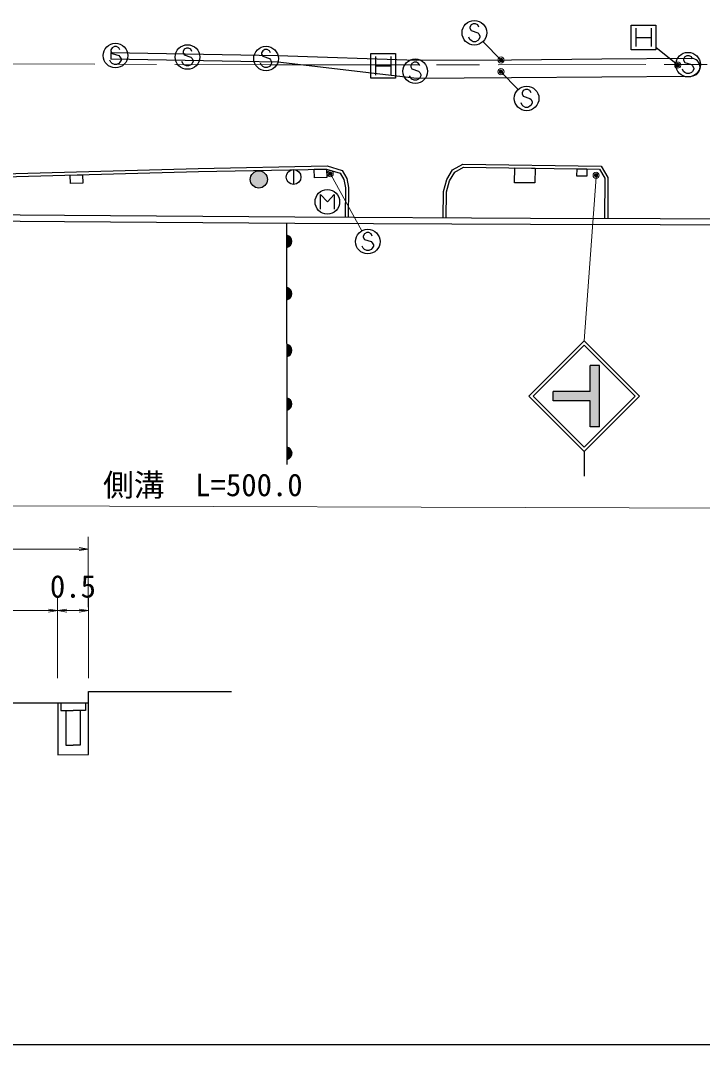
# Model space of a CAD drawing. Units: millimetres at full size, sheet at 1:1000, with parts at other scales. Extents: x 40000 to 680000, y 20000 to 380000.
# Drawn here: x 372553 to 427987, y 205000 to 288201 of the extents above; entities that cross this region are included whole.
import ezdxf
from ezdxf.enums import TextEntityAlignment as Align

# ---------------------------------------------------------------- set-up
doc = ezdxf.new("R2010")
doc.units = ezdxf.units.MM
doc.header["$LTSCALE"] = 1000
doc.header["$PDMODE"] = 32
doc.header["$PDSIZE"] = 500
doc.linetypes.add('CHAIN', pattern=[18.5, 12, -1.5, 3.5, -1.5])
for name, color, linetype, lineweight in [('M-BGD', 7, 'Continuous', 25), ('M-BGD-EXST', 7, 'Continuous', 25), ('M-BMK', 2, 'CHAIN', 13), ('M-STR-HTXT', 7, 'Continuous', 13), ('M-STR-STRC', 7, 'Continuous', 25), ('M-TTL-BAND', 7, 'Continuous', 25)]:
    doc.layers.add(name, color=color, linetype=linetype, lineweight=lineweight)
doc.styles.add('ＭＳ ゴシック', font='')
doc.styles.get('ＭＳ ゴシック').set_extended_font_data('MS Gothic')

# ---------------------------------------------------------------- blocks, each defined once
blk = doc.blocks.new('open_arrow')
at = {"color": 0, "linetype": 'Continuous', "lineweight": -2}
blk.add_lwpolyline([(7.5, 1.25), (0, 0), (7.5, -1.25)], dxfattribs=at)

msp = doc.modelspace()

# ---------------------------------------------------------------- hatches: boundary and pattern name
at = {"layer": 'M-BGD'}
for points in [[(391224, 275285, 1), (392624, 275286, 1)], [(394205, 269761, 0.82183), (394204, 270751)], [(394207, 265511, 0.82183), (394206, 266502)], [(394210, 260898, 0.82183), (394209, 261889)], [(394213, 256544, 0.82183), (394212, 257535)], [(394215, 252542, 0.82183), (394214, 253532)]]:
    msp.add_hatch(color=256, dxfattribs=at).paths.add_polyline_path(points)
at = {"layer": 'M-STR-STRC'}
msp.add_hatch(color=256, dxfattribs=at).paths.add_polyline_path([(415860, 258048), (418860, 258050), (418858, 260175), (419608, 260176), (419611, 255176), (418861, 255175), (418860, 257300), (415860, 257298)])

# ---------------------------------------------------------------- linework, layer by layer
at = {"layer": 'M-BGD'}
for p, q in [((422193, 285828), (422193, 287828)), ((422193, 287828), (424193, 287828)), ((422568, 287578), (422568, 286078)), ((423818, 287578), (423818, 286078)), ((424193, 287828), (424193, 285828)), ((422568, 286828), (423818, 286828)), ((379898, 285596), (379889, 285096)), ((401034, 283511), (401034, 285511)), ((401034, 285511), (403034, 285511)), ((403034, 285511), (403034, 283511)), ((424193, 285828), (422193, 285828)), ((379889, 285096), (393466, 284844)), ((393466, 284844), (404766, 283519)), ((401409, 285261), (401409, 283761)), ((402659, 285261), (402659, 283761)), ((401409, 284511), (402659, 284511)), ((403034, 283511), (401034, 283511)), ((404766, 283519), (412471, 283566)), ((412471, 283566), (419810, 283624)), ((419810, 283624), (427097, 283679)), ((394747, 276080), (394747, 274880)), ((394215, 252119), (394203, 271724))]:
    msp.add_line(p, q, dxfattribs=at)
for points in [[(379898, 285596), (393476, 285344), (404758, 284969), (412461, 285015), (419799, 285074), (427086, 285129)], [(365202, 272828), (365874, 274019), (366857, 274966), (368189, 275667), (387005, 276177), (397469, 276385), (398692, 276005), (399084, 275364), (399210, 274637), (399197, 272195)], [(406898, 272153), (406937, 274312), (407203, 275279), (407673, 276066), (408504, 276532), (419750, 276374), (420287, 275446), (420280, 272100)], [(407148, 272152), (407186, 274276), (407435, 275180), (407854, 275881), (408568, 276281), (419605, 276126), (420037, 275379), (420030, 272101)], [(365527, 252315), (365378, 272630), (366074, 273864), (367004, 274762), (368254, 275418), (387011, 275927), (397433, 276134), (398528, 275794), (398846, 275275), (398960, 274616), (398947, 272197)], [(476444, 272252), (463813, 272260), (435085, 272068), (413996, 272114), (394857, 272219), (376140, 272352), (365260, 272433)], [(476445, 271752), (463814, 271760), (435087, 271568), (413994, 271614), (394854, 271719), (376137, 271852), (365260, 271933)], [(306827, 231166), (306825, 233028), (309575, 233030), (309577, 231114), (360577, 231145), (360576, 232749), (378076, 232759), (378075, 233673), (389696, 233680)], [(375576, 232758), (375578, 228549), (378078, 228550), (378076, 232759)], [(375826, 232758), (375826, 232140), (376826, 232141)], [(376243, 232140), (376244, 229322), (376828, 229322)], [(377825, 232759), (377826, 232141), (376826, 232141)], [(377409, 232141), (377411, 229323), (376828, 229322)]]:
    msp.add_lwpolyline(points, dxfattribs=at)
for points in [[(376604, 275645), (377604, 275672), (377623, 274972), (376623, 274945)], [(396426, 276114), (397426, 276134), (397440, 275434), (396440, 275414)], [(412731, 276223), (414381, 276199), (414364, 275000), (412714, 275023)], [(417790, 276152), (418590, 276141), (418581, 275541), (417782, 275552)]]:
    msp.add_lwpolyline(points, close=True, dxfattribs=at)
for centre, radius in [((391924, 275286), 700), ((394747, 275480), 600)]:
    msp.add_circle(centre, radius, dxfattribs=at)
for centre, radius, start, end in [((427059, 284404), 726, 273.00948, 87.86076), ((394106, 270256), 505, 281.20572, 78.86391), ((394109, 266007), 505, 281.20572, 78.86391), ((394112, 261394), 505, 281.20572, 78.86391), ((394114, 257039), 505, 281.20572, 78.86391), ((394117, 253037), 505, 281.20572, 78.86391)]:
    msp.add_arc(centre, radius, start, end, dxfattribs=at)
at = {"layer": 'M-BGD-EXST'}
for p, q in [((396945, 272867), (396945, 274067)), ((396945, 274067), (397495, 273467)), ((397495, 273467), (398045, 274067)), ((398045, 274067), (398045, 272867))]:
    msp.add_line(p, q, dxfattribs=at)
msp.add_circle((397495, 273467), 1000, dxfattribs=at)
at = {"layer": 'M-BMK'}
msp.add_lwpolyline([(67262, 284797), (87736, 284767), (119613, 284654), (154876, 284646), (177930, 284677), (208274, 284639), (232594, 284628), (366604, 284709), (392869, 284598), (443345, 284629), (462982, 284568), (479014, 284502), (510429, 284431), (537053, 284329), (545184, 284206), (550005, 283956), (556403, 283586), (561227, 283224), (564156, 282847)], dxfattribs=at)
at = {"layer": 'M-STR-HTXT'}
for p, q in [((397800, 275621), (400291, 271120)), ((419329, 275473), (418358, 262176)), ((378074, 234759), (378067, 246259)), ((253318, 245184), (378068, 245259)), ((375574, 234758), (375570, 241258)), ((375574, 234758), (375570, 241258)), ((378074, 234759), (378070, 241259)), ((360571, 240249), (375571, 240258)), ((375571, 240258), (378071, 240259))]:
    msp.add_line(p, q, dxfattribs=at)
msp.add_lwpolyline([(67033, 249752), (506548, 248333), (542366, 248230), (554533, 247787), (560830, 247510)], dxfattribs=at)
for centre, radius in [((411612, 284985), 150), ((411612, 284985), 120), ((411612, 284985), 90), ((411612, 284985), 60), ((411612, 284985), 30), ((411612, 284985), 20), ((425973, 284571), 150), ((425973, 284571), 120), ((425973, 284571), 90), ((425973, 284571), 60), ((425973, 284571), 30), ((425973, 284571), 20), ((411604, 284040), 150), ((411604, 284040), 120), ((411604, 284040), 90), ((411604, 284040), 60), ((411604, 284040), 30), ((411604, 284040), 20), ((397727, 275752), 150), ((397727, 275752), 120), ((397727, 275752), 90), ((397727, 275752), 60), ((397727, 275752), 30), ((397727, 275752), 20), ((419340, 275623), 150), ((419340, 275623), 120), ((419340, 275623), 90), ((419340, 275623), 60), ((419340, 275623), 30), ((419340, 275623), 20)]:
    msp.add_circle(centre, radius, dxfattribs=at)
for p in [(411612, 284985), (425973, 284571), (411604, 284040), (397727, 275752), (419340, 275623)]:
    msp.add_point(p, dxfattribs=at)
at = {"layer": 'M-STR-STRC'}
for p, q in [((409352, 287928), (409170, 287837)), ((409534, 287928), (409352, 287928)), ((409715, 287837), (409534, 287928)), ((409170, 287837), (409079, 287655)), ((409079, 287655), (409079, 287564)), ((409079, 287564), (409170, 287383)), ((409170, 287383), (409715, 287201)), ((409806, 287655), (409715, 287837)), ((409715, 287201), (409806, 287110)), ((409806, 287110), (409897, 286928)), ((409079, 286655), (408988, 286837)), ((409170, 286564), (409079, 286655)), ((409352, 286474), (409170, 286564)), ((409534, 286474), (409352, 286474)), ((409715, 286564), (409534, 286474)), ((409806, 286655), (409715, 286564)), ((409897, 286837), (409806, 286655)), ((409897, 286928), (409897, 286837)), ((411612, 284985), (410149, 286479)), ((380000, 285986), (379909, 285804)), ((379909, 285804), (379909, 285713)), ((379909, 285713), (380000, 285531)), ((380182, 286077), (380000, 285986)), ((380000, 285531), (380546, 285349)), ((380364, 286077), (380182, 286077)), ((380546, 285986), (380364, 286077)), ((380636, 285804), (380546, 285986)), ((385854, 285868), (385763, 285686)), ((385763, 285686), (385763, 285595)), ((385763, 285595), (385854, 285413)), ((386036, 285959), (385854, 285868)), ((385854, 285413), (386400, 285232)), ((386218, 285959), (386036, 285959)), ((386400, 285868), (386218, 285959)), ((386490, 285686), (386400, 285868)), ((392239, 285744), (392148, 285562)), ((392148, 285562), (392148, 285471)), ((392148, 285471), (392239, 285289)), ((392420, 285835), (392239, 285744)), ((392602, 285835), (392420, 285835)), ((392784, 285744), (392602, 285835)), ((392875, 285562), (392784, 285744)), ((425973, 284571), (424197, 286014)), ((379909, 284804), (379818, 284986)), ((380000, 284713), (379909, 284804)), ((380182, 284622), (380000, 284713)), ((380364, 284622), (380182, 284622)), ((380546, 284713), (380364, 284622)), ((380546, 285349), (380636, 285258)), ((380636, 284804), (380546, 284713)), ((380636, 285258), (380727, 285077)), ((380727, 284986), (380636, 284804)), ((380727, 285077), (380727, 284986)), ((385763, 284686), (385672, 284868)), ((385854, 284595), (385763, 284686)), ((386036, 284504), (385854, 284595)), ((386400, 284595), (386218, 284504)), ((386400, 285232), (386490, 285141)), ((386490, 284686), (386400, 284595)), ((386490, 285141), (386581, 284959)), ((386581, 284868), (386490, 284686)), ((386581, 284959), (386581, 284868)), ((392148, 284562), (392057, 284744)), ((392239, 284471), (392148, 284562)), ((392239, 285289), (392784, 285107)), ((392784, 285107), (392875, 285016)), ((392875, 284562), (392784, 284471)), ((392875, 285016), (392966, 284835)), ((392966, 284744), (392875, 284562)), ((392966, 284835), (392966, 284744)), ((404363, 284715), (404272, 284533)), ((404545, 284806), (404363, 284715)), ((404727, 284806), (404545, 284806)), ((404909, 284715), (404727, 284806)), ((405000, 284533), (404909, 284715)), ((426540, 285249), (426449, 285067)), ((426449, 285067), (426449, 284977)), ((426449, 284977), (426540, 284795)), ((426721, 285340), (426540, 285249)), ((426540, 284795), (427085, 284613)), ((426903, 285340), (426721, 285340)), ((427085, 285249), (426903, 285340)), ((427176, 285067), (427085, 285249)), ((427085, 284613), (427176, 284522)), ((386218, 284504), (386036, 284504)), ((392420, 284380), (392239, 284471)), ((392602, 284380), (392420, 284380)), ((392784, 284471), (392602, 284380)), ((404272, 284533), (404272, 284442)), ((404272, 284442), (404363, 284260)), ((404363, 284260), (404909, 284078)), ((404909, 284078), (405000, 283987)), ((405000, 283987), (405091, 283806)), ((405091, 283806), (405091, 283715)), ((411604, 284040), (412991, 282597)), ((426449, 284067), (426358, 284249)), ((426540, 283977), (426449, 284067)), ((426721, 283886), (426540, 283977)), ((426903, 283886), (426721, 283886)), ((427085, 283977), (426903, 283886)), ((427176, 284067), (427085, 283977)), ((427176, 284522), (427267, 284340)), ((427267, 284249), (427176, 284067)), ((427267, 284340), (427267, 284249)), ((404272, 283533), (404182, 283715)), ((404363, 283442), (404272, 283533)), ((404545, 283351), (404363, 283442)), ((404727, 283351), (404545, 283351)), ((404909, 283442), (404727, 283351)), ((405000, 283533), (404909, 283442)), ((405091, 283715), (405000, 283533)), ((413418, 282507), (413327, 282325)), ((413327, 282325), (413327, 282234)), ((413327, 282234), (413418, 282052)), ((413599, 282598), (413418, 282507)), ((413418, 282052), (413963, 281870)), ((413781, 282598), (413599, 282598)), ((413963, 282507), (413781, 282598)), ((414054, 282325), (413963, 282507)), ((413327, 281325), (413236, 281507)), ((413418, 281234), (413327, 281325)), ((413599, 281143), (413418, 281234)), ((413963, 281234), (413781, 281143)), ((413963, 281870), (414054, 281780)), ((414054, 281325), (413963, 281234)), ((414054, 281780), (414145, 281598)), ((414145, 281507), (414054, 281325)), ((414145, 281598), (414145, 281507)), ((413781, 281143), (413599, 281143)), ((400508, 270871), (400418, 270689)), ((400418, 270689), (400418, 270598)), ((400418, 270598), (400508, 270417)), ((400690, 270962), (400508, 270871)), ((400508, 270417), (401054, 270235)), ((400872, 270962), (400690, 270962)), ((401054, 270871), (400872, 270962)), ((401145, 270689), (401054, 270871)), ((400418, 269689), (400327, 269871)), ((400508, 269598), (400418, 269689)), ((400690, 269508), (400508, 269598)), ((401054, 269598), (400872, 269508)), ((401054, 270235), (401145, 270144)), ((401145, 269689), (401054, 269598)), ((401145, 270144), (401236, 269962)), ((401236, 269871), (401145, 269689)), ((401236, 269962), (401236, 269871)), ((400872, 269508), (400690, 269508)), ((413861, 257673), (418358, 262176)), ((422861, 257678), (418358, 262176)), ((414214, 257673), (418358, 261822)), ((422507, 257678), (418358, 261822)), ((419608, 260176), (418858, 260175)), ((418860, 258050), (418858, 260175)), ((419611, 255176), (419608, 260176)), ((418860, 258050), (415860, 258048)), ((415860, 257298), (415860, 258048)), ((413861, 257673), (418363, 253175)), ((414214, 257673), (418363, 253528)), ((418860, 257300), (415860, 257298)), ((418363, 253528), (422507, 257678)), ((418364, 253175), (422861, 257678)), ((418861, 255175), (418860, 257300)), ((419611, 255176), (418861, 255175)), ((418363, 253175), (418365, 251175))]:
    msp.add_line(p, q, dxfattribs=at)
for centre in [(409443, 287201), (380273, 285349), (386127, 285232), (392511, 285107), (426812, 284613), (404636, 284078), (413690, 281870), (400781, 270235)]:
    msp.add_circle(centre, 1000, dxfattribs=at)
at = {"layer": 'M-TTL-BAND'}
msp.add_line((40000, 205000), (579000, 205000), dxfattribs=at)

# ---------------------------------------------------------------- block references
at = {"layer": 'M-STR-HTXT', "xscale": 100, "yscale": 100, "rotation": 180}
for p in [(378068, 245259), (375571, 240258), (378071, 240259)]:
    msp.add_blockref('open_arrow', p, dxfattribs=at)
at = {"layer": 'M-STR-HTXT', "xscale": 100, "yscale": 100}
msp.add_blockref('open_arrow', (375571, 240258), dxfattribs=at)

# ---------------------------------------------------------------- texts
at = {"layer": 'M-STR-HTXT', "style": 'ＭＳ ゴシック'}
for s, p in [('側溝  L=500.0', (379264, 248992)), ('0.5', (374946, 240757))]:
    msp.add_text(s, height=1833, rotation=0.035, dxfattribs=at).set_placement(p, align=Align.BOTTOM_LEFT)

doc.saveas('drawing.dxf')
